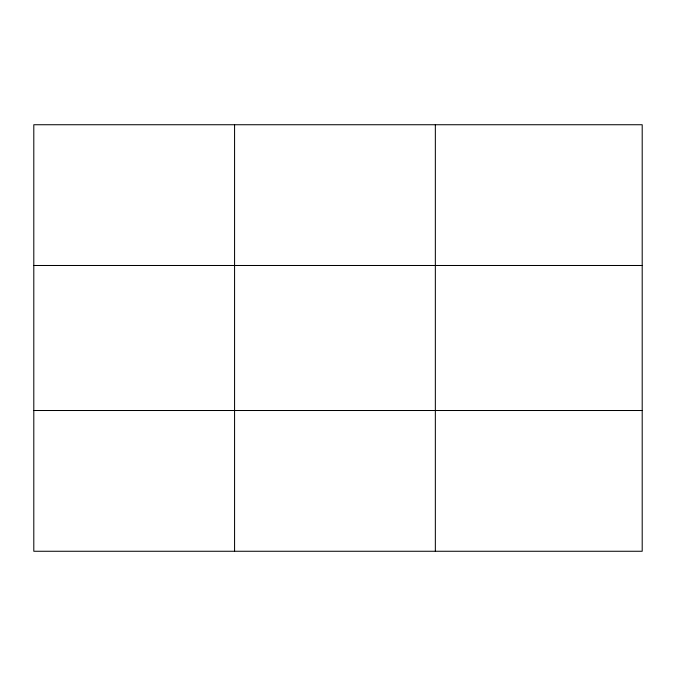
<?xml version="1.0" encoding="UTF-8"?>
<svg xmlns="http://www.w3.org/2000/svg" width="676" height="676" viewBox="0 0 676 676"><rect width="100%" height="100%" fill="white"/><g stroke="black" fill="none" stroke-linecap="round" stroke-linejoin="round"><path stroke-width="1.01" d="M234.572 551.261L234.572 124.739M435.344 551.261L435.344 124.739M642.2 265.491L642.2 124.739L33.8 124.739L33.8 551.261L642.2 551.261L642.2 265.491L33.8 265.491M33.8 410.509L642.2 410.509"/></g></svg>
